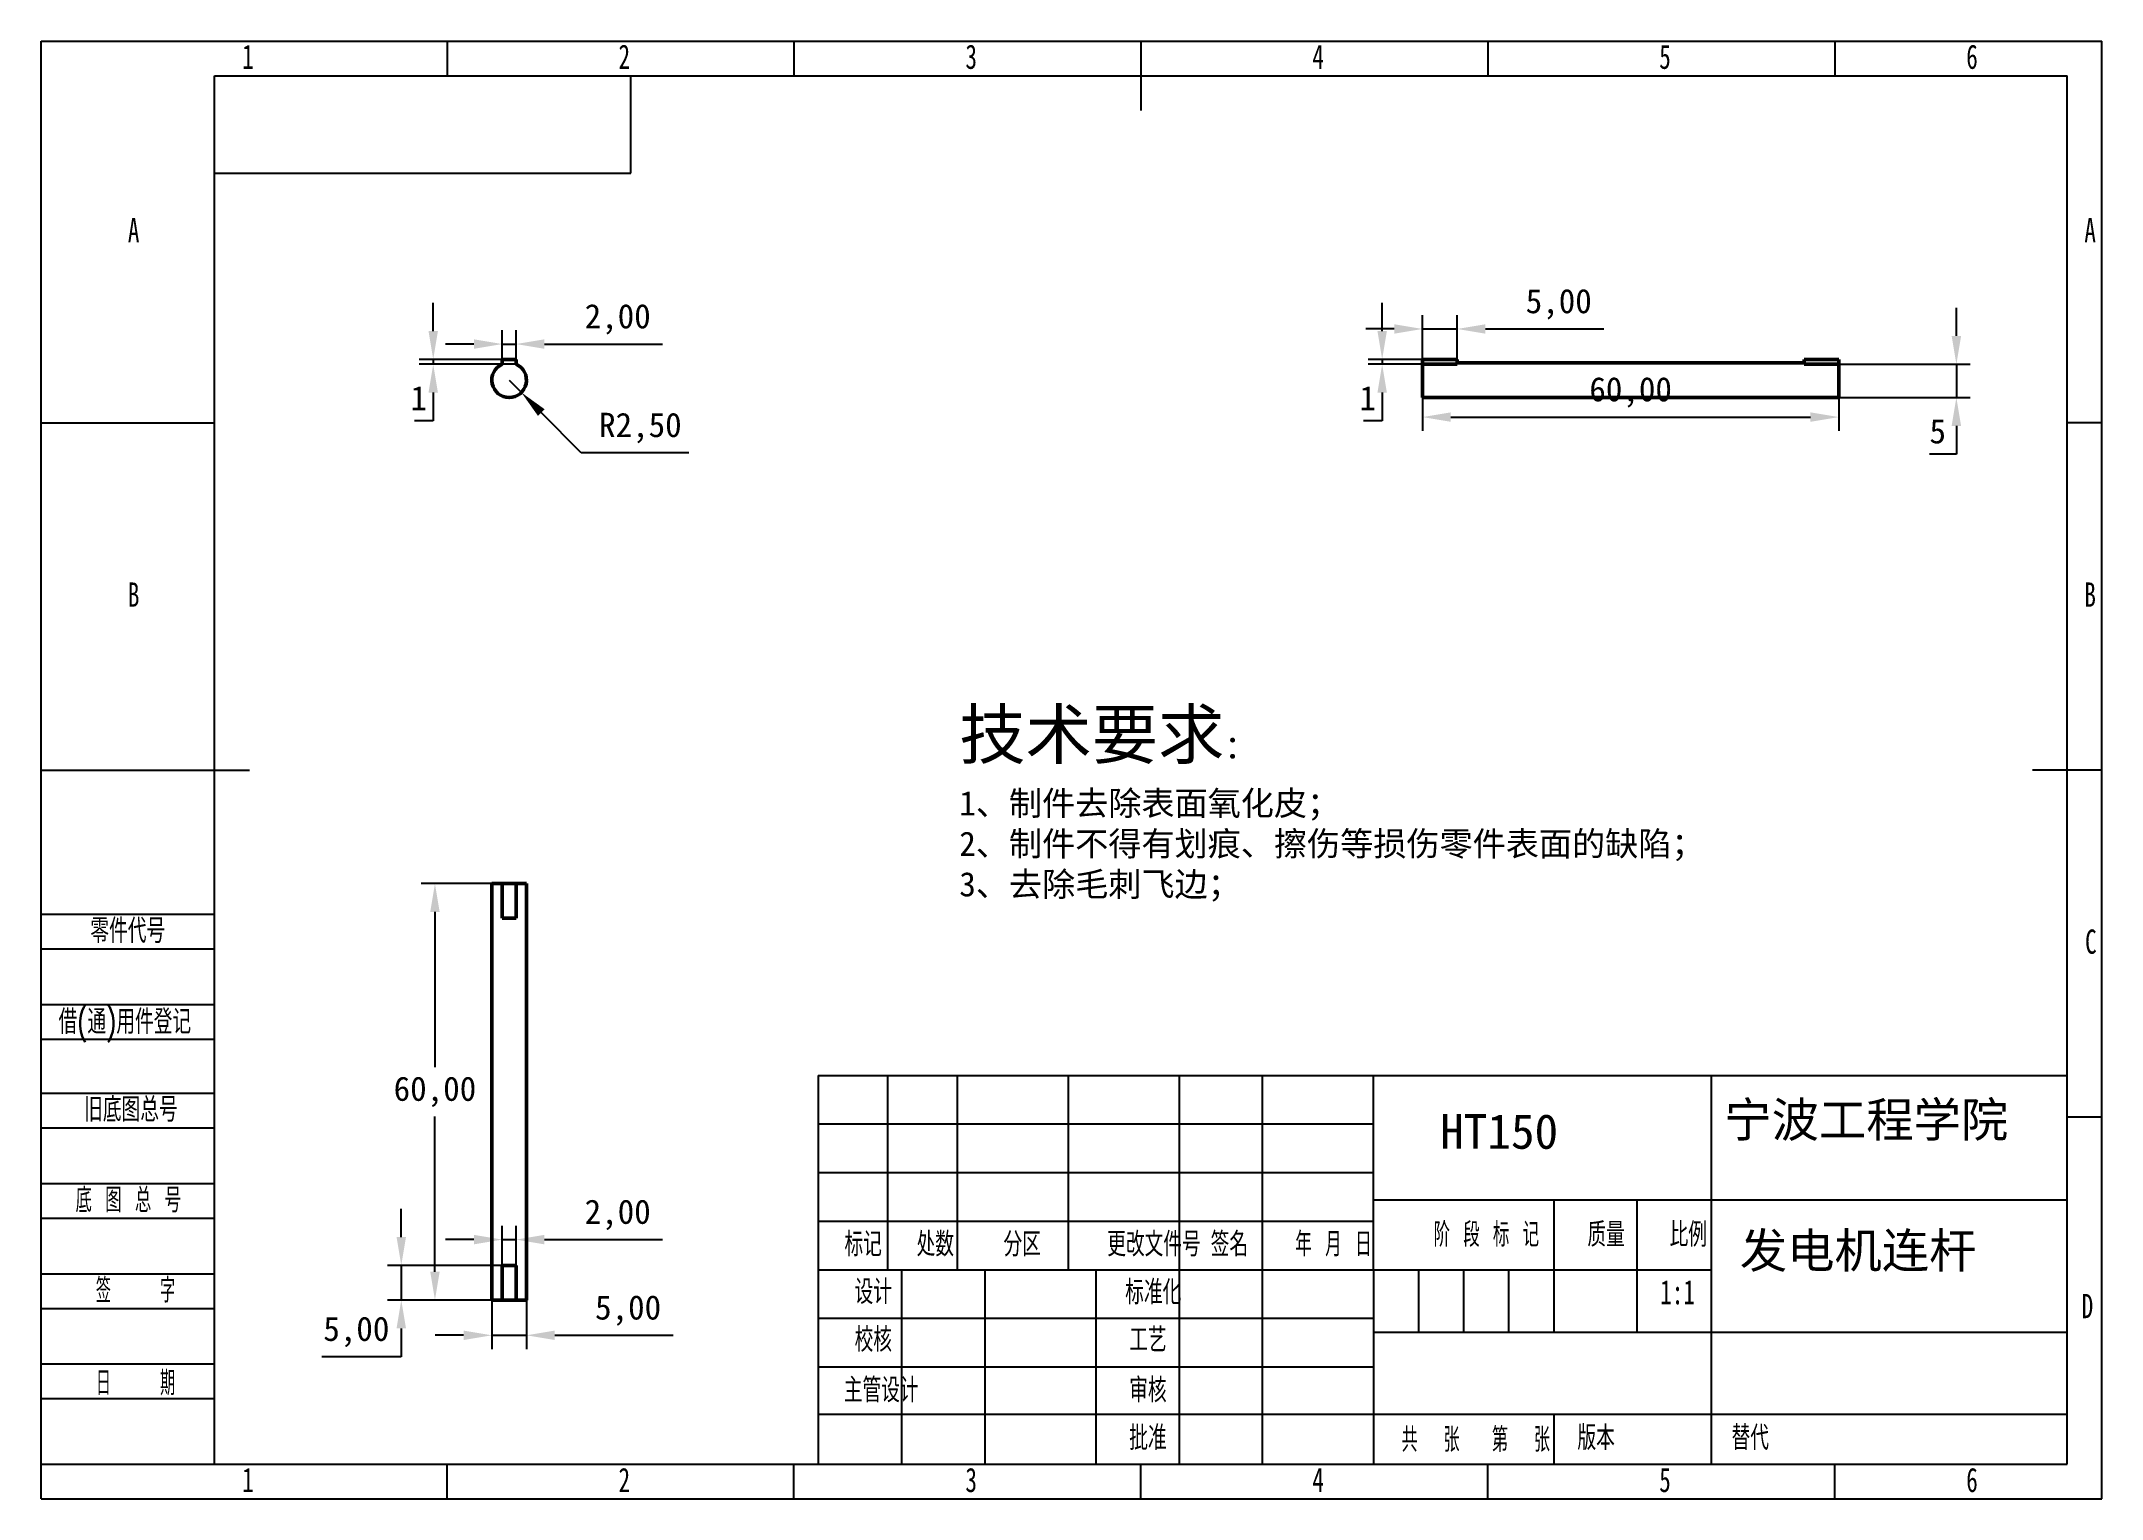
# Model space of a CAD drawing. Header units: millimetres. Extents: x 0 to 297, y 0 to 210.
import ezdxf

# ---------------------------------------------------------------- set-up
doc = ezdxf.new("R2010")
doc.units = ezdxf.units.MM
doc.header["$PDSIZE"] = -1
doc.layers.add('图框', color=7, linetype='Continuous')
for name, color, linetype, lineweight in [('标注层', 4, 'Continuous', 25), ('粗实线层', 7, 'Continuous', 25), ('轮廓实线层', 7, 'Continuous', 50)]:
    doc.layers.add(name, color=color, linetype=linetype, lineweight=lineweight)
doc.styles.add('SLDTEXTSTYLE0', font='TXT', dxfattribs={"width": 0.7, "bigfont": 'bigfont'})
doc.styles.add('SLDTEXTSTYLE1', font='TXT', dxfattribs={"width": 0.6, "bigfont": 'bigfont'})
doc.styles.add('SLDTEXTSTYLE2', font='TXT', dxfattribs={"width": 0.614286, "bigfont": 'bigfont'})
doc.styles.add('SLDTEXTSTYLE3', font='TXT', dxfattribs={"width": 0.62, "bigfont": 'bigfont'})
doc.styles.add('SLDTEXTSTYLE4', font='TXT', dxfattribs={"width": 0.566667, "bigfont": 'bigfont'})
doc.styles.add('SLDTEXTSTYLE5', font='TXT', dxfattribs={"width": 0.7})
doc.dimstyles.new('ISO-25', dxfattribs={"dimtxt": 2.5, "dimasz": 2.5, "dimexe": 1.25, "dimexo": 0.625, "dimtad": 1, "dimtxsty": 'Standard', "dimcen": 2.5, "dimadec": 0, "dimazin": 0, "dimtfac": 1, "dimtmove": 0, "dimatfit": 3, "dimfxl": 1, "dimarcsym": 0})

# ---------------------------------------------------------------- blocks, each defined once
blk = doc.blocks.new('*D1')
at = {"layer": 'Defpoints', "color": 0, "transparency": 16777216}
for p in [(67.45, 161.16), (69.21, 159.39)]:
    blk.add_point(p, dxfattribs=at)
at = {"layer": '标注层', "color": 0, "lineweight": -2, "transparency": 16777216}
for p, q in [((67.45, 161.16), (69.21, 159.39)), ((77.84, 150.71), (72.08, 156.5)), ((93.36, 150.71), (77.84, 150.71))]:
    blk.add_line(p, q, dxfattribs=at)
at = {"layer": '标注层', "color": 0, "transparency": 16777216}
blk.add_solid([(72.57, 156.97), (71.6, 156.02), (69.21, 159.39)], dxfattribs=at)
at = {"layer": '标注层', "color": 0, "transparency": 16777216, "insert": (86.36, 154.27), "char_height": 3.5, "attachment_point": 5}
blk.add_mtext('R2,50', dxfattribs=at)
blk = doc.blocks.new('*D2')
at = {"layer": 'Defpoints', "color": 0, "transparency": 16777216}
for p in [(68.45, 166.37), (66.45, 164.16), (68.45, 164.16)]:
    blk.add_point(p, dxfattribs=at)
at = {"layer": '标注层', "color": 0, "lineweight": -2, "transparency": 16777216}
for p, q in [((62.37, 166.37), (58.29, 166.37)), ((66.45, 164.16), (66.45, 168.37)), ((66.45, 166.37), (68.45, 166.37)), ((68.45, 164.16), (68.45, 168.37)), ((72.53, 166.37), (89.57, 166.37))]:
    blk.add_line(p, q, dxfattribs=at)
at = {"layer": '标注层', "color": 0, "transparency": 16777216}
for points in [[(62.37, 167.05), (62.37, 165.69), (66.45, 166.37)], [(72.53, 167.05), (72.53, 165.69), (68.45, 166.37)]]:
    blk.add_solid(points, dxfattribs=at)
at = {"layer": '标注层', "color": 0, "transparency": 16777216, "insert": (83.09, 169.93), "char_height": 3.5, "attachment_point": 5}
blk.add_mtext('2,00', dxfattribs=at)
blk = doc.blocks.new('*D3')
at = {"layer": 'Defpoints', "color": 0, "transparency": 16777216}
for p in [(56.5, 163.45), (68.45, 164.16), (68.45, 163.45)]:
    blk.add_point(p, dxfattribs=at)
at = {"layer": '标注层', "color": 0, "lineweight": -2, "transparency": 16777216}
for p, q in [((56.5, 168.24), (56.5, 172.32)), ((68.45, 164.16), (54.5, 164.16)), ((68.45, 163.45), (54.5, 163.45)), ((56.5, 164.16), (56.5, 163.45)), ((56.5, 159.37), (56.5, 155.29)), ((56.5, 155.29), (53.81, 155.29))]:
    blk.add_line(p, q, dxfattribs=at)
at = {"layer": '标注层', "color": 0, "transparency": 16777216}
for points in [[(55.82, 168.24), (57.18, 168.24), (56.5, 164.16)], [(55.82, 159.37), (57.18, 159.37), (56.5, 163.45)]]:
    blk.add_solid(points, dxfattribs=at)
at = {"layer": '标注层', "color": 0, "transparency": 16777216, "insert": (54.4, 158.57), "char_height": 3.5, "attachment_point": 5}
blk.add_mtext('1', dxfattribs=at)
blk = doc.blocks.new('*D4')
at = {"layer": 'Defpoints', "color": 0, "transparency": 16777216}
for p in [(193.28, 163.45), (199.09, 164.16), (199.09, 163.45)]:
    blk.add_point(p, dxfattribs=at)
at = {"layer": '标注层', "color": 0, "lineweight": -2, "transparency": 16777216}
for p, q in [((193.28, 168.24), (193.28, 172.32)), ((199.09, 164.16), (191.28, 164.16)), ((199.09, 163.45), (191.28, 163.45)), ((193.28, 164.16), (193.28, 163.45)), ((193.28, 159.37), (193.28, 155.29)), ((193.28, 155.29), (190.59, 155.29))]:
    blk.add_line(p, q, dxfattribs=at)
at = {"layer": '标注层', "color": 0, "transparency": 16777216}
for points in [[(192.6, 168.24), (193.96, 168.24), (193.28, 164.16)], [(192.6, 159.37), (193.96, 159.37), (193.28, 163.45)]]:
    blk.add_solid(points, dxfattribs=at)
at = {"layer": '标注层', "color": 0, "transparency": 16777216, "insert": (191.18, 158.57), "char_height": 3.5, "width": 9.3333, "attachment_point": 5}
blk.add_mtext('1', dxfattribs=at)
blk = doc.blocks.new('*D5')
at = {"layer": 'Defpoints', "color": 0, "transparency": 16777216}
for p in [(204.09, 168.54), (199.09, 164.16), (204.09, 164.16)]:
    blk.add_point(p, dxfattribs=at)
at = {"layer": '标注层', "color": 0, "lineweight": -2, "transparency": 16777216}
for p, q in [((199.09, 164.16), (199.09, 170.54)), ((204.09, 164.16), (204.09, 170.54)), ((195.01, 168.54), (190.93, 168.54)), ((199.09, 168.54), (204.09, 168.54)), ((208.17, 168.54), (225.21, 168.54))]:
    blk.add_line(p, q, dxfattribs=at)
at = {"layer": '标注层', "color": 0, "transparency": 16777216}
for points in [[(195.01, 169.22), (195.01, 167.86), (199.09, 168.54)], [(208.17, 169.22), (208.17, 167.86), (204.09, 168.54)]]:
    blk.add_solid(points, dxfattribs=at)
at = {"layer": '标注层', "color": 0, "transparency": 16777216, "insert": (218.73, 172.11), "char_height": 3.5, "attachment_point": 5}
blk.add_mtext('5,00', dxfattribs=at)
blk = doc.blocks.new('*D6')
at = {"layer": 'Defpoints', "color": 0, "transparency": 16777216}
for p in [(199.09, 158.66), (259.09, 158.66), (259.09, 155.85)]:
    blk.add_point(p, dxfattribs=at)
at = {"layer": '标注层', "color": 0, "lineweight": -2, "transparency": 16777216}
for p, q in [((199.09, 158.66), (199.09, 153.85)), ((259.09, 158.66), (259.09, 153.85)), ((203.17, 155.85), (255.01, 155.85))]:
    blk.add_line(p, q, dxfattribs=at)
at = {"layer": '标注层', "color": 0, "transparency": 16777216}
for points in [[(203.17, 156.53), (203.17, 155.17), (199.09, 155.85)], [(255.01, 156.53), (255.01, 155.17), (259.09, 155.85)]]:
    blk.add_solid(points, dxfattribs=at)
at = {"layer": '标注层', "color": 0, "transparency": 16777216, "insert": (229.09, 159.41), "char_height": 3.5, "attachment_point": 5}
blk.add_mtext('60,00', dxfattribs=at)
blk = doc.blocks.new('*D7')
at = {"layer": 'Defpoints', "color": 0, "transparency": 16777216}
for p in [(259.09, 163.45), (259.09, 158.66), (276.04, 158.66)]:
    blk.add_point(p, dxfattribs=at)
at = {"layer": '标注层', "color": 0, "lineweight": -2, "transparency": 16777216}
for p, q in [((276.04, 167.53), (276.04, 171.61)), ((259.09, 163.45), (278.04, 163.45)), ((276.04, 163.45), (276.04, 158.66)), ((259.09, 158.66), (278.04, 158.66)), ((276.04, 154.58), (276.04, 150.5)), ((276.04, 150.5), (272.18, 150.5))]:
    blk.add_line(p, q, dxfattribs=at)
at = {"layer": '标注层', "color": 0, "transparency": 16777216}
for points in [[(275.36, 167.53), (276.72, 167.53), (276.04, 163.45)], [(275.36, 154.58), (276.72, 154.58), (276.04, 158.66)]]:
    blk.add_solid(points, dxfattribs=at)
at = {"layer": '标注层', "color": 0, "transparency": 16777216, "insert": (273.35, 153.78), "char_height": 3.5, "attachment_point": 5}
blk.add_mtext('5', dxfattribs=at)
blk = doc.blocks.new('*D8')
at = {"layer": 'Defpoints', "color": 0, "transparency": 16777216}
for p in [(64.95, 28.63), (69.95, 28.63), (69.95, 23.55)]:
    blk.add_point(p, dxfattribs=at)
at = {"layer": '标注层', "color": 0, "lineweight": -2, "transparency": 16777216}
for p, q in [((64.95, 28.63), (64.95, 21.55)), ((69.95, 28.63), (69.95, 21.55)), ((60.87, 23.55), (56.79, 23.55)), ((64.95, 23.55), (69.95, 23.55)), ((74.03, 23.55), (91.07, 23.55))]:
    blk.add_line(p, q, dxfattribs=at)
at = {"layer": '标注层', "color": 0, "transparency": 16777216}
for points in [[(60.87, 24.23), (60.87, 22.87), (64.95, 23.55)], [(74.03, 24.23), (74.03, 22.87), (69.95, 23.55)]]:
    blk.add_solid(points, dxfattribs=at)
at = {"layer": '标注层', "color": 0, "transparency": 16777216, "insert": (84.59, 27.12), "char_height": 3.5, "attachment_point": 5}
blk.add_mtext('5,00', dxfattribs=at)
blk = doc.blocks.new('*D9')
at = {"layer": 'Defpoints', "color": 0, "transparency": 16777216}
for p in [(68.45, 37.34), (66.45, 33.63), (68.45, 33.63)]:
    blk.add_point(p, dxfattribs=at)
at = {"layer": '标注层', "color": 0, "lineweight": -2, "transparency": 16777216}
for p, q in [((66.45, 33.63), (66.45, 39.34)), ((68.45, 33.63), (68.45, 39.34)), ((62.37, 37.34), (58.29, 37.34)), ((66.45, 37.34), (68.45, 37.34)), ((72.53, 37.34), (89.57, 37.34))]:
    blk.add_line(p, q, dxfattribs=at)
at = {"layer": '标注层', "color": 0, "transparency": 16777216}
for points in [[(62.37, 38.02), (62.37, 36.66), (66.45, 37.34)], [(72.53, 38.02), (72.53, 36.66), (68.45, 37.34)]]:
    blk.add_solid(points, dxfattribs=at)
at = {"layer": '标注层', "color": 0, "transparency": 16777216, "insert": (83.09, 40.91), "char_height": 3.5, "attachment_point": 5}
blk.add_mtext('2,00', dxfattribs=at)
blk = doc.blocks.new('*D10')
at = {"layer": 'Defpoints', "color": 0, "transparency": 16777216}
for p in [(66.45, 33.63), (51.9, 28.63), (66.45, 28.63)]:
    blk.add_point(p, dxfattribs=at)
at = {"layer": '标注层', "color": 0, "lineweight": -2, "transparency": 16777216}
for p, q in [((51.9, 37.71), (51.9, 41.79)), ((66.45, 33.63), (49.9, 33.63)), ((51.9, 33.63), (51.9, 28.63)), ((66.45, 28.63), (49.9, 28.63)), ((51.9, 24.55), (51.9, 20.47)), ((51.9, 20.47), (40.46, 20.47))]:
    blk.add_line(p, q, dxfattribs=at)
at = {"layer": '标注层', "color": 0, "transparency": 16777216}
for points in [[(51.22, 37.71), (52.58, 37.71), (51.9, 33.63)], [(51.22, 24.55), (52.58, 24.55), (51.9, 28.63)]]:
    blk.add_solid(points, dxfattribs=at)
at = {"layer": '标注层', "color": 0, "transparency": 16777216, "insert": (45.42, 24.04), "char_height": 3.5, "attachment_point": 5}
blk.add_mtext('5,00', dxfattribs=at)
blk = doc.blocks.new('*D11')
at = {"layer": 'Defpoints', "color": 0, "transparency": 16777216}
for p in [(64.95, 88.63), (56.75, 28.63), (64.95, 28.63)]:
    blk.add_point(p, dxfattribs=at)
at = {"layer": '标注层', "color": 0, "lineweight": -2, "transparency": 16777216}
for p, q in [((64.95, 88.63), (54.75, 88.63)), ((56.75, 84.55), (56.75, 62.2)), ((56.75, 32.71), (56.75, 55.07)), ((64.95, 28.63), (54.75, 28.63))]:
    blk.add_line(p, q, dxfattribs=at)
at = {"layer": '标注层', "color": 0, "transparency": 16777216}
for points in [[(56.07, 84.55), (57.43, 84.55), (56.75, 88.63)], [(56.07, 32.71), (57.43, 32.71), (56.75, 28.63)]]:
    blk.add_solid(points, dxfattribs=at)
at = {"layer": '标注层', "color": 0, "transparency": 16777216, "insert": (56.75, 58.63), "char_height": 3.5, "attachment_point": 5}
blk.add_mtext('60,00', dxfattribs=at)

msp = doc.modelspace()

# ---------------------------------------------------------------- linework, layer by layer
at = {"layer": '图框'}
for p, q in [((0, 0), (0, 210)), ((0, 210), (297, 210)), ((58.5, 210), (58.5, 205)), ((108.5, 210), (108.5, 205)), ((208.5, 210), (208.5, 205)), ((258.5, 210), (258.5, 205)), ((297, 0), (297, 210)), ((0, 155), (25, 155)), ((297, 155), (292, 155)), ((0, 84.221), (25, 84.221)), ((0, 79.221), (25, 79.221)), ((0, 71.221), (25, 71.221)), ((0, 66.221), (25, 66.221)), ((0, 58.43), (25, 58.43)), ((112, 54), (192, 54)), ((297, 55), (292, 55)), ((0, 53.43), (25, 53.43)), ((0, 45.43), (25, 45.43)), ((112, 47), (192, 47)), ((0, 40.43), (25, 40.43)), ((198.5, 33), (198.5, 24)), ((205, 33), (205, 24)), ((211.5, 33), (211.5, 24)), ((0, 32.43), (25, 32.43)), ((0, 27.43), (25, 27.43)), ((0, 19.43), (25, 19.43)), ((0, 14.43), (25, 14.43)), ((0, 5), (25, 5)), ((58.5, 0), (58.5, 5)), ((108.5, 0), (108.5, 5)), ((208.5, 0), (208.5, 5)), ((258.5, 0), (258.5, 5)), ((0, 0), (297, 0))]:
    msp.add_line(p, q, dxfattribs=at)
at = {"layer": '图框', "lineweight": 25}
for p, q in [((158.5, 210), (158.5, 200)), ((0, 105), (30, 105)), ((297, 105), (287, 105)), ((112, 61), (112, 5)), ((112, 61), (292, 61)), ((122, 61), (122, 33)), ((132, 61), (132, 33)), ((148, 61), (148, 33)), ((164, 61), (164, 5)), ((176, 61), (176, 5)), ((191.968, 61.052), (192.005, 5)), ((240.692, 61), (240.692, 5)), ((191.98, 43.052), (291.98, 43.052)), ((218, 43.069), (218, 24.069)), ((230, 43), (230, 24)), ((112, 40), (192, 40)), ((112, 33), (192, 33)), ((124, 33), (124, 5)), ((136, 33), (136, 5)), ((152, 33), (152, 5)), ((192.015, 33), (240.692, 33)), ((112, 26), (192, 26)), ((192, 24), (292, 24)), ((112, 19), (192, 19)), ((112, 12.166), (192, 12.166)), ((192, 12.166), (292, 12.166)), ((218, 12.166), (218, 5)), ((25, 5), (292, 5)), ((158.5, 0), (158.5, 5))]:
    msp.add_line(p, q, dxfattribs=at)
at = {"layer": '图框', "linetype": 'Continuous', "lineweight": 25}
for p, q in [((25, 5), (25, 205)), ((25, 205), (292, 205)), ((292, 5), (292, 205))]:
    msp.add_line(p, q, dxfattribs=at)
at = {"layer": '粗实线层'}
for p, q in [((85, 191), (85, 205)), ((25, 191), (85, 191))]:
    msp.add_line(p, q, dxfattribs=at)
at = {"layer": '轮廓实线层'}
for p, q in [((68.445, 164.161), (66.445, 164.161)), ((66.445, 164.161), (66.445, 163.453)), ((68.445, 163.453), (68.445, 164.161)), ((204.088, 164.161), (199.088, 164.161)), ((199.088, 164.161), (199.088, 163.453)), ((204.088, 163.453), (199.088, 163.453)), ((199.088, 163.453), (199.088, 158.661)), ((204.088, 164.161), (204.088, 163.453)), ((254.088, 163.661), (204.088, 163.661)), ((259.088, 164.161), (254.088, 164.161)), ((254.088, 164.161), (254.088, 163.453)), ((259.088, 163.453), (254.088, 163.453)), ((259.088, 164.161), (259.088, 163.453)), ((259.088, 163.453), (259.088, 158.661)), ((199.088, 158.661), (259.088, 158.661)), ((64.945, 88.633), (64.945, 28.633)), ((66.445, 88.633), (64.945, 88.633)), ((68.445, 88.633), (66.445, 88.633)), ((66.445, 83.633), (66.445, 88.633)), ((68.445, 83.633), (68.445, 88.633)), ((69.945, 88.633), (68.445, 88.633)), ((69.945, 28.633), (69.945, 88.633)), ((68.445, 83.633), (66.445, 83.633)), ((66.445, 28.633), (66.445, 33.633)), ((68.445, 33.633), (66.445, 33.633)), ((68.445, 28.633), (68.445, 33.633)), ((66.445, 28.633), (64.945, 28.633)), ((68.445, 28.633), (66.445, 28.633)), ((69.945, 28.633), (68.445, 28.633))]:
    msp.add_line(p, q, dxfattribs=at)
msp.add_arc((67.445, 161.161), 2.5, 113.57818, 66.42182, dxfattribs=at)

# ---------------------------------------------------------------- texts
at = {"layer": '图框', "char_height": 3.5}
for s, insert, attachment_point, style in [('1', (29.794, 209.52), 2, 'SLDTEXTSTYLE5'), ('2', (84.044, 209.52), 2, 'SLDTEXTSTYLE5'), ('3', (134.044, 209.52), 2, 'SLDTEXTSTYLE5'), ('4', (184.044, 209.52), 2, 'SLDTEXTSTYLE5'), ('5', (234.044, 209.52), 2, 'SLDTEXTSTYLE5'), ('6', (278.297, 209.52), 2, 'SLDTEXTSTYLE5'), ('A', (13.32, 184.52), 2, 'SLDTEXTSTYLE5'), ('A', (295.32, 184.52), 2, 'SLDTEXTSTYLE5'), ('B', (13.32, 132.02), 2, 'SLDTEXTSTYLE5'), ('B', (295.32, 132.02), 2, 'SLDTEXTSTYLE5'), ('零件代号', (7.084, 83.579), 1, 'SLDTEXTSTYLE0'), ('C', (295.427, 82.02), 2, 'SLDTEXTSTYLE5'), ('借(通)用件登记', (2.496, 70.473), 1, 'SLDTEXTSTYLE0'), ('旧底图总号', (6.194, 57.824), 1, 'SLDTEXTSTYLE0'), ('底 图 总 号', (4.947, 44.766), 1, 'SLDTEXTSTYLE2'), ('标记', (118.479, 38.417), 2, 'SLDTEXTSTYLE0'), ('处数', (128.868, 38.417), 2, 'SLDTEXTSTYLE0'), ('分区', (141.39, 38.417), 2, 'SLDTEXTSTYLE0'), ('更改文件号', (160.39, 38.417), 2, 'SLDTEXTSTYLE0'), ('签名', (171.258, 38.417), 2, 'SLDTEXTSTYLE0'), ('年 月 日', (186.261, 38.417), 2, 'SLDTEXTSTYLE3'), ('阶 段 标 记', (208.286, 39.805), 2, 'SLDTEXTSTYLE2'), ('质量', (225.553, 39.805), 2, 'SLDTEXTSTYLE0'), ('比例', (237.401, 39.805), 2, 'SLDTEXTSTYLE0'), ('签    字', (13.591, 31.764), 2, 'SLDTEXTSTYLE4'), ('设计', (119.928, 31.558), 2, 'SLDTEXTSTYLE0'), ('标准化', (160.285, 31.492), 2, 'SLDTEXTSTYLE0'), ('1:1', (235.858, 31.521), 2, 'SLDTEXTSTYLE5'), ('D', (294.93, 29.52), 2, 'SLDTEXTSTYLE5'), ('校核', (119.928, 24.679), 2, 'SLDTEXTSTYLE0'), ('工艺', (159.517, 24.643), 2, 'SLDTEXTSTYLE0'), ('日    期', (13.591, 18.413), 2, 'SLDTEXTSTYLE4'), ('主管设计', (121.069, 17.399), 2, 'SLDTEXTSTYLE0'), ('审核', (159.517, 17.399), 2, 'SLDTEXTSTYLE0'), ('批准', (159.519, 10.523), 2, 'SLDTEXTSTYLE0'), ('共  张', (200.263, 10.262), 2, 'SLDTEXTSTYLE1'), ('第  张', (213.29, 10.262), 2, 'SLDTEXTSTYLE1'), ('版本', (224.12, 10.531), 2, 'SLDTEXTSTYLE0'), ('替代', (243.641, 10.531), 1, 'SLDTEXTSTYLE0'), ('1', (29.794, 4.465), 2, 'SLDTEXTSTYLE5'), ('2', (84.044, 4.465), 2, 'SLDTEXTSTYLE5'), ('3', (134.044, 4.465), 2, 'SLDTEXTSTYLE5'), ('4', (184.044, 4.465), 2, 'SLDTEXTSTYLE5'), ('5', (234.044, 4.465), 2, 'SLDTEXTSTYLE5'), ('6', (278.297, 4.465), 2, 'SLDTEXTSTYLE5')]:
    msp.add_mtext(s, dxfattribs=dict(at, insert=insert, attachment_point=attachment_point, style=style))
at = {"layer": '标注层', "attachment_point": 1}
for s, width, insert, char_height in [('{\\fFangSong|b0|i0|c134|p49;\\H2x;技术要求\\H0.5x;：\\P1、制件去除表面氧化皮；\\P2、制件不得有划痕、擦伤等损伤零件表面的缺陷；\\P3、去除毛刺飞边；}', 150.16696, (132.33, 113.633), 3.5), ('{\\fFangSong|b0|i0|c134|p49;宁波工程学院}', 45.65384, (242.595, 57.117), 5), ('{\\fFangSong|b0|i0|c134|p49;HT150}', 46.45849, (201.636, 55.424), 5), ('{\\fFangSong|b0|i0|c134|p49;发电机连杆}', 41.94632, (244.833, 38.269), 5)]:
    msp.add_mtext_dynamic_manual_height_columns(s, width=width, gutter_width=17.5, heights=[0], dxfattribs=dict(at, insert=insert, char_height=char_height))

# ---------------------------------------------------------------- dimensions: what is measured, and where the dimension line sits
at = {"layer": '标注层'}
for base, p1, p2, text, picture, middle in [((56.503, 163.453), (68.445, 164.161), (68.445, 163.453), '1', '*D3', (54.396, 158.567)), ((193.283, 163.453), (199.088, 164.161), (199.088, 163.453), '1', '*D4', (191.176, 158.567)), ((276.039, 158.661), (259.088, 163.453), (259.088, 158.661), '5', '*D7', (273.348, 153.775))]:
    dim = msp.add_linear_dim(base=base, p1=p1, p2=p2, angle=90, text=text, dimstyle='ISO-25', override={"dimtxt": 3.5, "dimasz": 4.08, "dimexe": 2, "dimexo": 0, "dimgap": 1.524, "dimtih": 1, "dimtoh": 1, "dimzin": 0, "dimadec": 2, "dimtzin": 0}, dxfattribs=at)
    dim.commit()
    dim.dimension.update_dxf_attribs({"geometry": picture, "text_midpoint": middle})
for base, p1, p2, picture, middle in [((204.088, 168.545), (199.088, 164.161), (204.088, 164.161), '*D5', (218.73, 172.11)), ((68.445, 166.367), (66.445, 164.161), (68.445, 164.161), '*D2', (83.087, 169.933)), ((259.088, 155.849), (199.088, 158.661), (259.088, 158.661), '*D6', (229.088, 159.414)), ((68.445, 37.341), (66.445, 33.633), (68.445, 33.633), '*D9', (83.087, 40.907)), ((69.945, 23.554), (64.945, 28.633), (69.945, 28.633), '*D8', (84.587, 27.12))]:
    dim = msp.add_linear_dim(base=base, p1=p1, p2=p2, dimstyle='ISO-25', override={"dimtxt": 3.5, "dimasz": 4.08, "dimexe": 2, "dimexo": 0, "dimgap": 1.524, "dimtih": 1, "dimtoh": 1, "dimzin": 0, "dimadec": 2, "dimtzin": 0}, dxfattribs=at)
    dim.commit()
    dim.dimension.update_dxf_attribs({"geometry": picture, "text_midpoint": middle})
dim = msp.add_radius_dim(center=(67.445, 161.161), mpoint=(69.208, 159.389), dimstyle='ISO-25', override={"dimtxt": 3.5, "dimasz": 4.08, "dimexe": 2, "dimexo": 0, "dimgap": 1.524, "dimtih": 1, "dimtoh": 1, "dimzin": 0, "dimadec": 2, "dimtzin": 0}, dxfattribs=at)
dim.commit()
dim.dimension.update_dxf_attribs({"geometry": '*D1', "text_midpoint": (86.364, 150.706)})
for base, p1, p2, picture, middle in [((56.748, 28.633), (64.945, 88.633), (64.945, 28.633), '*D11', (56.748, 58.633)), ((51.899, 28.633), (66.445, 33.633), (66.445, 28.633), '*D10', (45.416, 24.038))]:
    dim = msp.add_linear_dim(base=base, p1=p1, p2=p2, angle=90, dimstyle='ISO-25', override={"dimtxt": 3.5, "dimasz": 4.08, "dimexe": 2, "dimexo": 0, "dimgap": 1.524, "dimtih": 1, "dimtoh": 1, "dimzin": 0, "dimadec": 2, "dimtzin": 0}, dxfattribs=at)
    dim.commit()
    dim.dimension.update_dxf_attribs({"geometry": picture, "text_midpoint": middle})

doc.saveas('drawing.dxf')
